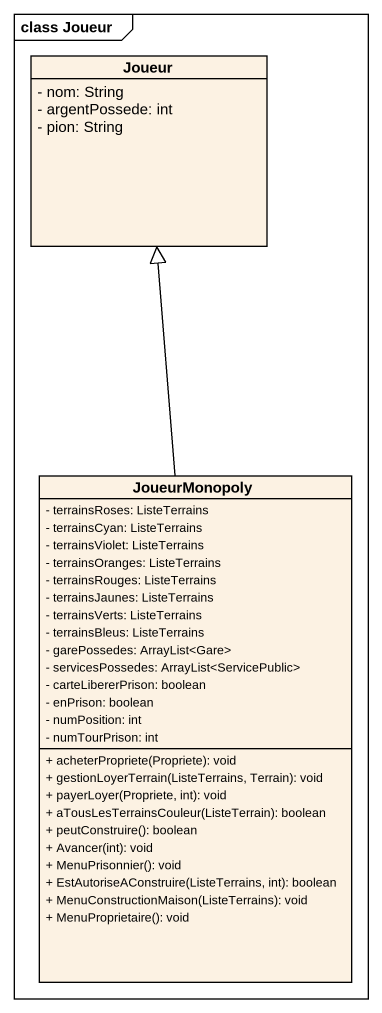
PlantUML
@startuml
mainframe class Joueur
hide circle
hide empty members
skinparam classAttributeIconSize 0
class Joueur {
  - nom: String
  - argentPossede: int
  - pion: String
}
class JoueurMonopoly {
  - terrainsRoses: ListeTerrains
  - terrainsCyan: ListeTerrains
  - terrainsViolet: ListeTerrains
  - terrainsOranges: ListeTerrains
  - terrainsRouges: ListeTerrains
  - terrainsJaunes: ListeTerrains
  - terrainsVerts: ListeTerrains
  - terrainsBleus: ListeTerrains
  - garePossedes: ArrayList<Gare>
  - servicesPossedes: ArrayList<ServicePublic>
  - carteLibererPrison: boolean
  - enPrison: boolean
  - numPosition: int
  - numTourPrison: int
  + acheterPropriete(Propriete): void
  + gestionLoyerTerrain(ListeTerrains, Terrain): void
  + payerLoyer(Propriete, int): void
  + aTousLesTerrainsCouleur(ListeTerrain): boolean
  + peutConstruire(): boolean
  + Avancer(int): void
  + MenuPrisonnier(): void
  + EstAutoriseAConstruire(ListeTerrains, int): boolean
  + MenuConstructionMaison(ListeTerrains): void
  + MenuProprietaire(): void
}
JoueurMonopoly -up-|> Joueur
@enduml
